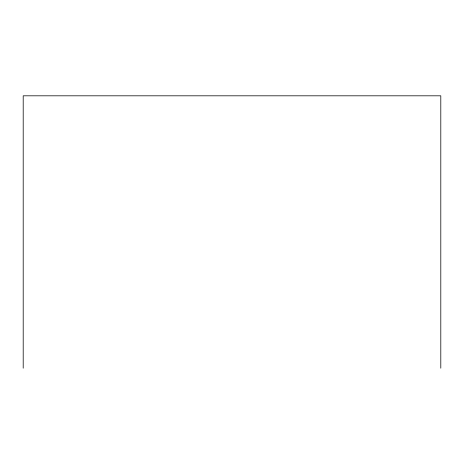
<?xml version="1.0" encoding="UTF-8"?>
<svg xmlns="http://www.w3.org/2000/svg" width="464" height="464" viewBox="0 0 464 464"><rect width="100%" height="100%" fill="white"/><g stroke="black" fill="none" stroke-linecap="round" stroke-linejoin="round"><path stroke-width="0.7" d="M440.8 368.19L440.8 95.81L23.2 95.81L23.2 368.19"/></g></svg>
